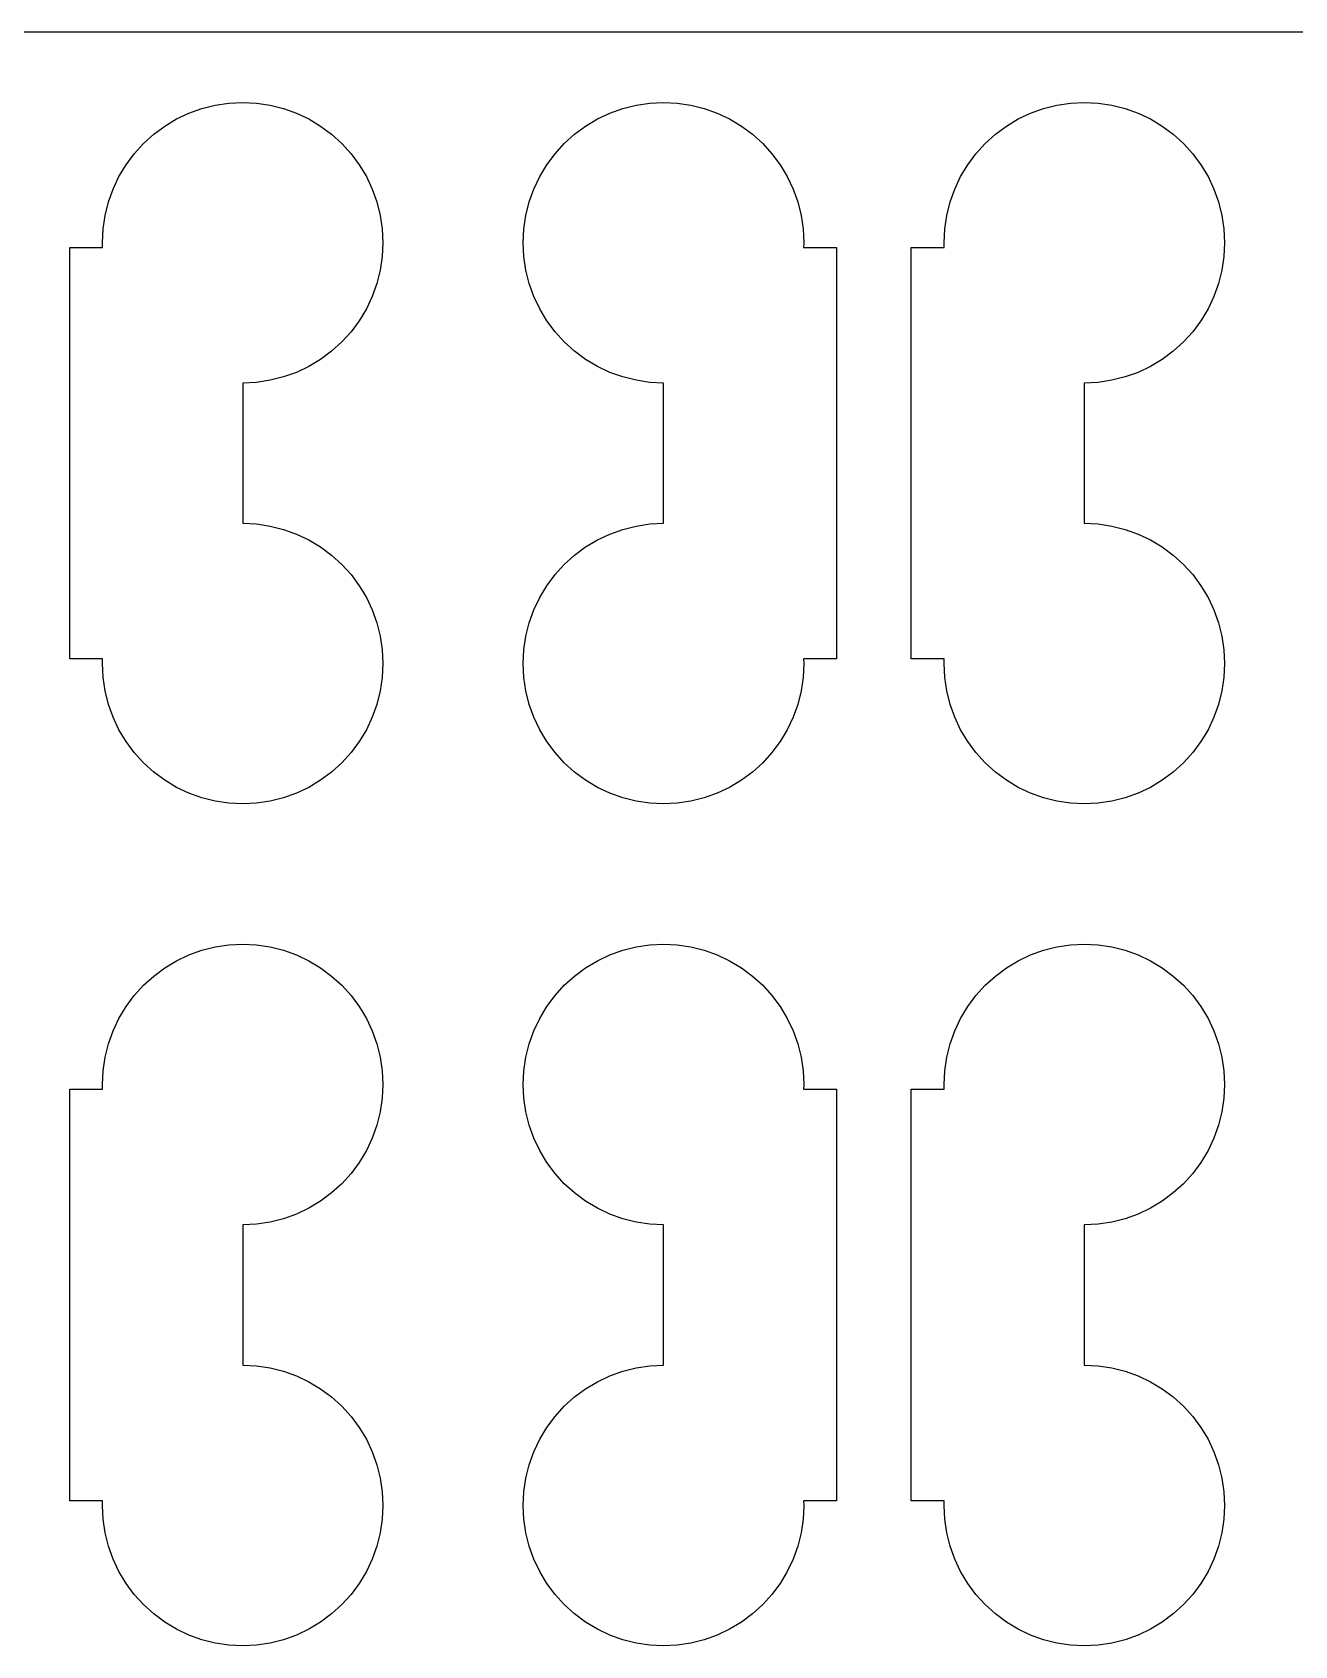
# Model space of a CAD drawing. Header units: metres. Extents: x -4 to 104, y -4 to 68.
# Drawn here: x 9 to 22.5, y 50.25 to 67.5 of the extents above; entities that cross this region are included whole.
import ezdxf

# ---------------------------------------------------------------- set-up
doc = ezdxf.new("R2010")
doc.units = ezdxf.units.M

msp = doc.modelspace()

# ---------------------------------------------------------------- linework, layer by layer
for p, q in [((103.5, 67.5), (-4.5, 67.5)), ((10.5429, 66.5729), (10.676, 66.6358)), ((10.676, 66.6358), (10.8146, 66.6854)), ((10.8146, 66.6854), (10.9574, 66.7212)), ((10.9574, 66.7212), (11.103, 66.7428)), ((11.103, 66.7428), (11.25, 66.75)), ((11.25, 66.75), (11.397, 66.7428)), ((11.397, 66.7428), (11.5426, 66.7212)), ((11.5426, 66.7212), (11.6854, 66.6854)), ((11.6854, 66.6854), (11.824, 66.6358)), ((11.824, 66.6358), (11.9571, 66.5729)), ((15.0429, 66.5729), (15.176, 66.6358)), ((15.176, 66.6358), (15.3146, 66.6854)), ((15.3146, 66.6854), (15.4574, 66.7212)), ((15.4574, 66.7212), (15.603, 66.7428)), ((15.603, 66.7428), (15.75, 66.75)), ((15.75, 66.75), (15.897, 66.7428)), ((15.897, 66.7428), (16.0426, 66.7212)), ((16.0426, 66.7212), (16.1854, 66.6854)), ((16.1854, 66.6854), (16.324, 66.6358)), ((16.324, 66.6358), (16.4571, 66.5729)), ((19.5429, 66.5729), (19.676, 66.6358)), ((19.676, 66.6358), (19.8146, 66.6854)), ((19.8146, 66.6854), (19.9574, 66.7212)), ((19.9574, 66.7212), (20.103, 66.7428)), ((20.103, 66.7428), (20.25, 66.75)), ((20.25, 66.75), (20.397, 66.7428)), ((20.397, 66.7428), (20.5426, 66.7212)), ((20.5426, 66.7212), (20.6854, 66.6854)), ((20.6854, 66.6854), (20.824, 66.6358)), ((20.824, 66.6358), (20.9571, 66.5729)), ((10.2984, 66.4095), (10.4166, 66.4972)), ((10.4166, 66.4972), (10.5429, 66.5729)), ((11.9571, 66.5729), (12.0833, 66.4972)), ((12.0833, 66.4972), (12.2016, 66.4095)), ((14.7984, 66.4095), (14.9167, 66.4972)), ((14.9167, 66.4972), (15.0429, 66.5729)), ((16.4571, 66.5729), (16.5834, 66.4972)), ((16.5834, 66.4972), (16.7016, 66.4095)), ((19.2984, 66.4095), (19.4166, 66.4972)), ((19.4166, 66.4972), (19.5429, 66.5729)), ((20.9571, 66.5729), (21.0833, 66.4972)), ((21.0833, 66.4972), (21.2016, 66.4095)), ((10.0905, 66.2016), (10.1893, 66.3107)), ((10.1893, 66.3107), (10.2984, 66.4095)), ((12.2016, 66.4095), (12.3107, 66.3107)), ((12.3107, 66.3107), (12.4095, 66.2016)), ((14.5905, 66.2016), (14.6893, 66.3107)), ((14.6893, 66.3107), (14.7984, 66.4095)), ((16.7016, 66.4095), (16.8107, 66.3107)), ((16.8107, 66.3107), (16.9095, 66.2016)), ((19.0905, 66.2016), (19.1893, 66.3107)), ((19.1893, 66.3107), (19.2984, 66.4095)), ((21.2016, 66.4095), (21.3107, 66.3107)), ((21.3107, 66.3107), (21.4095, 66.2016)), ((9.92711, 65.9571), (10.0028, 66.0833)), ((10.0028, 66.0833), (10.0905, 66.2016)), ((12.4095, 66.2016), (12.4972, 66.0833)), ((12.4972, 66.0833), (12.5729, 65.9571)), ((14.4271, 65.9571), (14.5028, 66.0833)), ((14.5028, 66.0833), (14.5905, 66.2016)), ((16.9095, 66.2016), (16.9972, 66.0833)), ((16.9972, 66.0833), (17.0729, 65.9571)), ((18.9271, 65.9571), (19.0028, 66.0833)), ((19.0028, 66.0833), (19.0905, 66.2016)), ((21.4095, 66.2016), (21.4972, 66.0833)), ((21.4972, 66.0833), (21.5729, 65.9571)), ((9.86417, 65.824), (9.92711, 65.9571)), ((12.5729, 65.9571), (12.6358, 65.824)), ((14.3642, 65.824), (14.4271, 65.9571)), ((17.0729, 65.9571), (17.1358, 65.824)), ((18.8642, 65.824), (18.9271, 65.9571)), ((21.5729, 65.9571), (21.6358, 65.824)), ((9.81458, 65.6854), (9.86417, 65.824)), ((12.6358, 65.824), (12.6854, 65.6854)), ((14.3146, 65.6854), (14.3642, 65.824)), ((17.1358, 65.824), (17.1854, 65.6854)), ((18.8146, 65.6854), (18.8642, 65.824)), ((21.6358, 65.824), (21.6854, 65.6854)), ((9.77881, 65.5426), (9.81458, 65.6854)), ((12.6854, 65.6854), (12.7212, 65.5426)), ((14.2788, 65.5426), (14.3146, 65.6854)), ((17.1854, 65.6854), (17.2212, 65.5426)), ((18.7788, 65.5426), (18.8146, 65.6854)), ((21.6854, 65.6854), (21.7212, 65.5426)), ((9.75, 65.25), (9.75722, 65.397)), ((9.75722, 65.397), (9.77881, 65.5426)), ((12.7212, 65.5426), (12.7428, 65.397)), ((12.7428, 65.397), (12.75, 65.25)), ((14.25, 65.25), (14.2572, 65.397)), ((14.2572, 65.397), (14.2788, 65.5426)), ((17.2212, 65.5426), (17.2428, 65.397)), ((17.2428, 65.397), (17.25, 65.25)), ((18.75, 65.25), (18.7572, 65.397)), ((18.7572, 65.397), (18.7788, 65.5426)), ((21.7212, 65.5426), (21.7428, 65.397)), ((21.7428, 65.397), (21.75, 65.25)), ((9.75246, 65.2), (9.75, 65.25)), ((12.75, 65.25), (12.7428, 65.103)), ((14.2572, 65.103), (14.25, 65.25)), ((17.25, 65.25), (17.2475, 65.2)), ((18.7525, 65.2), (18.75, 65.25)), ((21.75, 65.25), (21.7428, 65.103)), ((9.39999, 60.8), (9.39999, 65.2)), ((9.39999, 65.2), (9.75246, 65.2)), ((12.7428, 65.103), (12.7212, 64.9574)), ((14.2788, 64.9574), (14.2572, 65.103)), ((17.2475, 65.2), (17.6, 65.2)), ((17.6, 65.2), (17.6, 60.8)), ((18.4, 60.8), (18.4, 65.2)), ((18.4, 65.2), (18.7525, 65.2)), ((21.7428, 65.103), (21.7212, 64.9574)), ((12.7212, 64.9574), (12.6854, 64.8146)), ((14.3146, 64.8146), (14.2788, 64.9574)), ((21.7212, 64.9574), (21.6854, 64.8146)), ((12.6854, 64.8146), (12.6358, 64.676)), ((14.3642, 64.676), (14.3146, 64.8146)), ((21.6854, 64.8146), (21.6358, 64.676)), ((12.5729, 64.5429), (12.4972, 64.4166)), ((12.6358, 64.676), (12.5729, 64.5429)), ((14.4271, 64.5429), (14.3642, 64.676)), ((14.5028, 64.4166), (14.4271, 64.5429)), ((21.5729, 64.5429), (21.4972, 64.4166)), ((21.6358, 64.676), (21.5729, 64.5429)), ((12.4972, 64.4166), (12.4095, 64.2984)), ((14.5905, 64.2984), (14.5028, 64.4166)), ((21.4972, 64.4166), (21.4095, 64.2984)), ((12.3107, 64.1893), (12.2016, 64.0905)), ((12.4095, 64.2984), (12.3107, 64.1893)), ((14.6893, 64.1893), (14.5905, 64.2984)), ((14.7984, 64.0905), (14.6893, 64.1893)), ((21.3107, 64.1893), (21.2016, 64.0905)), ((21.4095, 64.2984), (21.3107, 64.1893)), ((12.0833, 64.0028), (11.9571, 63.9271)), ((12.2016, 64.0905), (12.0833, 64.0028)), ((14.9167, 64.0028), (14.7984, 64.0905)), ((15.0429, 63.9271), (14.9167, 64.0028)), ((21.0833, 64.0028), (20.9571, 63.9271)), ((21.2016, 64.0905), (21.0833, 64.0028)), ((11.824, 63.8642), (11.6854, 63.8146)), ((11.9571, 63.9271), (11.824, 63.8642)), ((15.176, 63.8642), (15.0429, 63.9271)), ((15.3146, 63.8146), (15.176, 63.8642)), ((20.824, 63.8642), (20.6854, 63.8146)), ((20.9571, 63.9271), (20.824, 63.8642)), ((11.397, 63.7572), (11.25, 63.75)), ((11.25, 63.75), (11.25, 62.25)), ((11.5426, 63.7788), (11.397, 63.7572)), ((11.6854, 63.8146), (11.5426, 63.7788)), ((15.4574, 63.7788), (15.3146, 63.8146)), ((15.603, 63.7572), (15.4574, 63.7788)), ((15.75, 63.75), (15.603, 63.7572)), ((15.75, 62.25), (15.75, 63.75)), ((20.397, 63.7572), (20.25, 63.75)), ((20.25, 63.75), (20.25, 62.25)), ((20.5426, 63.7788), (20.397, 63.7572)), ((20.6854, 63.8146), (20.5426, 63.7788)), ((11.25, 62.25), (11.397, 62.2428)), ((11.397, 62.2428), (11.5426, 62.2212)), ((11.5426, 62.2212), (11.6854, 62.1854)), ((11.6854, 62.1854), (11.824, 62.1358)), ((11.824, 62.1358), (11.9571, 62.0729)), ((15.0429, 62.0729), (15.176, 62.1358)), ((15.176, 62.1358), (15.3146, 62.1854)), ((15.3146, 62.1854), (15.4574, 62.2212)), ((15.4574, 62.2212), (15.603, 62.2428)), ((15.603, 62.2428), (15.75, 62.25)), ((20.25, 62.25), (20.397, 62.2428)), ((20.397, 62.2428), (20.5426, 62.2212)), ((20.5426, 62.2212), (20.6854, 62.1854)), ((20.6854, 62.1854), (20.824, 62.1358)), ((20.824, 62.1358), (20.9571, 62.0729)), ((11.9571, 62.0729), (12.0833, 61.9972)), ((12.0833, 61.9972), (12.2016, 61.9095)), ((14.7984, 61.9095), (14.9167, 61.9972)), ((14.9167, 61.9972), (15.0429, 62.0729)), ((20.9571, 62.0729), (21.0833, 61.9972)), ((21.0833, 61.9972), (21.2016, 61.9095)), ((12.2016, 61.9095), (12.3107, 61.8107)), ((12.3107, 61.8107), (12.4095, 61.7016)), ((14.5905, 61.7016), (14.6893, 61.8107)), ((14.6893, 61.8107), (14.7984, 61.9095)), ((21.2016, 61.9095), (21.3107, 61.8107)), ((21.3107, 61.8107), (21.4095, 61.7016)), ((12.4095, 61.7016), (12.4972, 61.5834)), ((12.4972, 61.5834), (12.5729, 61.4571)), ((14.4271, 61.4571), (14.5028, 61.5834)), ((14.5028, 61.5834), (14.5905, 61.7016)), ((21.4095, 61.7016), (21.4972, 61.5834)), ((21.4972, 61.5834), (21.5729, 61.4571)), ((12.5729, 61.4571), (12.6358, 61.324)), ((14.3642, 61.324), (14.4271, 61.4571)), ((21.5729, 61.4571), (21.6358, 61.324)), ((12.6358, 61.324), (12.6854, 61.1854)), ((14.3146, 61.1854), (14.3642, 61.324)), ((21.6358, 61.324), (21.6854, 61.1854)), ((12.6854, 61.1854), (12.7212, 61.0426)), ((14.2788, 61.0426), (14.3146, 61.1854)), ((21.6854, 61.1854), (21.7212, 61.0426)), ((12.7212, 61.0426), (12.7428, 60.897)), ((12.7428, 60.897), (12.75, 60.75)), ((14.25, 60.75), (14.2572, 60.897)), ((14.2572, 60.897), (14.2788, 61.0426)), ((21.7212, 61.0426), (21.7428, 60.897)), ((21.7428, 60.897), (21.75, 60.75)), ((9.75246, 60.8), (9.39999, 60.8)), ((9.75, 60.75), (9.75246, 60.8)), ((9.75722, 60.603), (9.75, 60.75)), ((12.75, 60.75), (12.7428, 60.603)), ((14.2572, 60.603), (14.25, 60.75)), ((17.25, 60.75), (17.2428, 60.603)), ((17.6, 60.8), (17.2475, 60.8)), ((17.2475, 60.8), (17.25, 60.75)), ((18.7525, 60.8), (18.4, 60.8)), ((18.75, 60.75), (18.7525, 60.8)), ((18.7572, 60.603), (18.75, 60.75)), ((21.75, 60.75), (21.7428, 60.603)), ((9.77881, 60.4574), (9.75722, 60.603)), ((12.7428, 60.603), (12.7212, 60.4574)), ((14.2788, 60.4574), (14.2572, 60.603)), ((17.2428, 60.603), (17.2212, 60.4574)), ((18.7788, 60.4574), (18.7572, 60.603)), ((21.7428, 60.603), (21.7212, 60.4574)), ((9.81458, 60.3146), (9.77881, 60.4574)), ((12.7212, 60.4574), (12.6854, 60.3146)), ((14.3146, 60.3146), (14.2788, 60.4574)), ((17.2212, 60.4574), (17.1854, 60.3146)), ((18.8146, 60.3146), (18.7788, 60.4574)), ((21.7212, 60.4574), (21.6854, 60.3146)), ((9.86417, 60.176), (9.81458, 60.3146)), ((12.6854, 60.3146), (12.6358, 60.176)), ((14.3642, 60.176), (14.3146, 60.3146)), ((17.1854, 60.3146), (17.1358, 60.176)), ((18.8642, 60.176), (18.8146, 60.3146)), ((21.6854, 60.3146), (21.6358, 60.176)), ((9.92711, 60.0429), (9.86417, 60.176)), ((10.0028, 59.9167), (9.92711, 60.0429)), ((12.5729, 60.0429), (12.4972, 59.9167)), ((12.6358, 60.176), (12.5729, 60.0429)), ((14.4271, 60.0429), (14.3642, 60.176)), ((14.5028, 59.9167), (14.4271, 60.0429)), ((17.0729, 60.0429), (16.9972, 59.9167)), ((17.1358, 60.176), (17.0729, 60.0429)), ((18.9271, 60.0429), (18.8642, 60.176)), ((19.0028, 59.9167), (18.9271, 60.0429)), ((21.5729, 60.0429), (21.4972, 59.9167)), ((21.6358, 60.176), (21.5729, 60.0429)), ((10.0905, 59.7984), (10.0028, 59.9167)), ((12.4972, 59.9167), (12.4095, 59.7984)), ((14.5905, 59.7984), (14.5028, 59.9167)), ((16.9972, 59.9167), (16.9095, 59.7984)), ((19.0905, 59.7984), (19.0028, 59.9167)), ((21.4972, 59.9167), (21.4095, 59.7984)), ((10.1893, 59.6893), (10.0905, 59.7984)), ((10.2984, 59.5905), (10.1893, 59.6893)), ((12.3107, 59.6893), (12.2016, 59.5905)), ((12.4095, 59.7984), (12.3107, 59.6893)), ((14.6893, 59.6893), (14.5905, 59.7984)), ((14.7984, 59.5905), (14.6893, 59.6893)), ((16.8107, 59.6893), (16.7016, 59.5905)), ((16.9095, 59.7984), (16.8107, 59.6893)), ((19.1893, 59.6893), (19.0905, 59.7984)), ((19.2984, 59.5905), (19.1893, 59.6893)), ((21.3107, 59.6893), (21.2016, 59.5905)), ((21.4095, 59.7984), (21.3107, 59.6893)), ((10.4166, 59.5028), (10.2984, 59.5905)), ((12.2016, 59.5905), (12.0833, 59.5028)), ((14.9167, 59.5028), (14.7984, 59.5905)), ((16.7016, 59.5905), (16.5834, 59.5028)), ((19.4166, 59.5028), (19.2984, 59.5905)), ((21.2016, 59.5905), (21.0833, 59.5028)), ((10.5429, 59.4271), (10.4166, 59.5028)), ((10.676, 59.3642), (10.5429, 59.4271)), ((10.8146, 59.3146), (10.676, 59.3642)), ((11.824, 59.3642), (11.6854, 59.3146)), ((11.9571, 59.4271), (11.824, 59.3642)), ((12.0833, 59.5028), (11.9571, 59.4271)), ((15.0429, 59.4271), (14.9167, 59.5028)), ((15.176, 59.3642), (15.0429, 59.4271)), ((15.3146, 59.3146), (15.176, 59.3642)), ((16.324, 59.3642), (16.1854, 59.3146)), ((16.4571, 59.4271), (16.324, 59.3642)), ((16.5834, 59.5028), (16.4571, 59.4271)), ((19.5429, 59.4271), (19.4166, 59.5028)), ((19.676, 59.3642), (19.5429, 59.4271)), ((19.8146, 59.3146), (19.676, 59.3642)), ((20.824, 59.3642), (20.6854, 59.3146)), ((20.9571, 59.4271), (20.824, 59.3642)), ((21.0833, 59.5028), (20.9571, 59.4271)), ((10.9574, 59.2788), (10.8146, 59.3146)), ((11.103, 59.2572), (10.9574, 59.2788)), ((11.25, 59.25), (11.103, 59.2572)), ((11.397, 59.2572), (11.25, 59.25)), ((11.5426, 59.2788), (11.397, 59.2572)), ((11.6854, 59.3146), (11.5426, 59.2788)), ((15.4574, 59.2788), (15.3146, 59.3146)), ((15.603, 59.2572), (15.4574, 59.2788)), ((15.75, 59.25), (15.603, 59.2572)), ((15.897, 59.2572), (15.75, 59.25)), ((16.0426, 59.2788), (15.897, 59.2572)), ((16.1854, 59.3146), (16.0426, 59.2788)), ((19.9574, 59.2788), (19.8146, 59.3146)), ((20.103, 59.2572), (19.9574, 59.2788)), ((20.25, 59.25), (20.103, 59.2572)), ((20.397, 59.2572), (20.25, 59.25)), ((20.5426, 59.2788), (20.397, 59.2572)), ((20.6854, 59.3146), (20.5426, 59.2788)), ((10.5429, 57.5729), (10.676, 57.6358)), ((10.676, 57.6358), (10.8146, 57.6854)), ((10.8146, 57.6854), (10.9574, 57.7212)), ((10.9574, 57.7212), (11.103, 57.7428)), ((11.103, 57.7428), (11.25, 57.75)), ((11.25, 57.75), (11.397, 57.7428)), ((11.397, 57.7428), (11.5426, 57.7212)), ((11.5426, 57.7212), (11.6854, 57.6854)), ((11.6854, 57.6854), (11.824, 57.6358)), ((11.824, 57.6358), (11.9571, 57.5729)), ((15.0429, 57.5729), (15.176, 57.6358)), ((15.176, 57.6358), (15.3146, 57.6854)), ((15.3146, 57.6854), (15.4574, 57.7212)), ((15.4574, 57.7212), (15.603, 57.7428)), ((15.603, 57.7428), (15.75, 57.75)), ((15.75, 57.75), (15.897, 57.7428)), ((15.897, 57.7428), (16.0426, 57.7212)), ((16.0426, 57.7212), (16.1854, 57.6854)), ((16.1854, 57.6854), (16.324, 57.6358)), ((16.324, 57.6358), (16.4571, 57.5729)), ((19.5429, 57.5729), (19.676, 57.6358)), ((19.676, 57.6358), (19.8146, 57.6854)), ((19.8146, 57.6854), (19.9574, 57.7212)), ((19.9574, 57.7212), (20.103, 57.7428)), ((20.103, 57.7428), (20.25, 57.75)), ((20.25, 57.75), (20.397, 57.7428)), ((20.397, 57.7428), (20.5426, 57.7212)), ((20.5426, 57.7212), (20.6854, 57.6854)), ((20.6854, 57.6854), (20.824, 57.6358)), ((20.824, 57.6358), (20.9571, 57.5729)), ((10.2984, 57.4095), (10.4166, 57.4972)), ((10.4166, 57.4972), (10.5429, 57.5729)), ((11.9571, 57.5729), (12.0833, 57.4972)), ((12.0833, 57.4972), (12.2016, 57.4095)), ((14.7984, 57.4095), (14.9167, 57.4972)), ((14.9167, 57.4972), (15.0429, 57.5729)), ((16.4571, 57.5729), (16.5834, 57.4972)), ((16.5834, 57.4972), (16.7016, 57.4095)), ((19.2984, 57.4095), (19.4166, 57.4972)), ((19.4166, 57.4972), (19.5429, 57.5729)), ((20.9571, 57.5729), (21.0833, 57.4972)), ((21.0833, 57.4972), (21.2016, 57.4095)), ((10.0905, 57.2016), (10.1893, 57.3107)), ((10.1893, 57.3107), (10.2984, 57.4095)), ((12.2016, 57.4095), (12.3107, 57.3107)), ((12.3107, 57.3107), (12.4095, 57.2016)), ((14.5905, 57.2016), (14.6893, 57.3107)), ((14.6893, 57.3107), (14.7984, 57.4095)), ((16.7016, 57.4095), (16.8107, 57.3107)), ((16.8107, 57.3107), (16.9095, 57.2016)), ((19.0905, 57.2016), (19.1893, 57.3107)), ((19.1893, 57.3107), (19.2984, 57.4095)), ((21.2016, 57.4095), (21.3107, 57.3107)), ((21.3107, 57.3107), (21.4095, 57.2016)), ((10.0028, 57.0833), (10.0905, 57.2016)), ((12.4095, 57.2016), (12.4972, 57.0833)), ((14.5028, 57.0833), (14.5905, 57.2016)), ((16.9095, 57.2016), (16.9972, 57.0833)), ((19.0028, 57.0833), (19.0905, 57.2016)), ((21.4095, 57.2016), (21.4972, 57.0833)), ((9.86417, 56.824), (9.92711, 56.9571)), ((9.92711, 56.9571), (10.0028, 57.0833)), ((12.4972, 57.0833), (12.5729, 56.9571)), ((12.5729, 56.9571), (12.6358, 56.824)), ((14.3642, 56.824), (14.4271, 56.9571)), ((14.4271, 56.9571), (14.5028, 57.0833)), ((16.9972, 57.0833), (17.0729, 56.9571)), ((17.0729, 56.9571), (17.1358, 56.824)), ((18.8642, 56.824), (18.9271, 56.9571)), ((18.9271, 56.9571), (19.0028, 57.0833)), ((21.4972, 57.0833), (21.5729, 56.9571)), ((21.5729, 56.9571), (21.6358, 56.824)), ((9.81458, 56.6854), (9.86417, 56.824)), ((12.6358, 56.824), (12.6854, 56.6854)), ((14.3146, 56.6854), (14.3642, 56.824)), ((17.1358, 56.824), (17.1854, 56.6854)), ((18.8146, 56.6854), (18.8642, 56.824)), ((21.6358, 56.824), (21.6854, 56.6854)), ((9.77881, 56.5426), (9.81458, 56.6854)), ((12.6854, 56.6854), (12.7212, 56.5426)), ((14.2788, 56.5426), (14.3146, 56.6854)), ((17.1854, 56.6854), (17.2212, 56.5426)), ((18.7788, 56.5426), (18.8146, 56.6854)), ((21.6854, 56.6854), (21.7212, 56.5426)), ((9.75722, 56.397), (9.77881, 56.5426)), ((12.7212, 56.5426), (12.7428, 56.397)), ((14.2572, 56.397), (14.2788, 56.5426)), ((17.2212, 56.5426), (17.2428, 56.397)), ((18.7572, 56.397), (18.7788, 56.5426)), ((21.7212, 56.5426), (21.7428, 56.397)), ((9.75, 56.25), (9.75722, 56.397)), ((9.75246, 56.2), (9.75, 56.25)), ((12.7428, 56.397), (12.75, 56.25)), ((12.75, 56.25), (12.7428, 56.103)), ((14.25, 56.25), (14.2572, 56.397)), ((14.2572, 56.103), (14.25, 56.25)), ((17.2428, 56.397), (17.25, 56.25)), ((17.25, 56.25), (17.2475, 56.2)), ((18.75, 56.25), (18.7572, 56.397)), ((18.7525, 56.2), (18.75, 56.25)), ((21.7428, 56.397), (21.75, 56.25)), ((21.75, 56.25), (21.7428, 56.103)), ((9.39999, 51.8), (9.39999, 56.2)), ((9.39999, 56.2), (9.75246, 56.2)), ((12.7428, 56.103), (12.7212, 55.9574)), ((14.2788, 55.9574), (14.2572, 56.103)), ((17.2475, 56.2), (17.6, 56.2)), ((17.6, 56.2), (17.6, 51.8)), ((18.4, 51.8), (18.4, 56.2)), ((18.4, 56.2), (18.7525, 56.2)), ((21.7428, 56.103), (21.7212, 55.9574)), ((12.7212, 55.9574), (12.6854, 55.8146)), ((14.3146, 55.8146), (14.2788, 55.9574)), ((21.7212, 55.9574), (21.6854, 55.8146)), ((12.6854, 55.8146), (12.6358, 55.676)), ((14.3642, 55.676), (14.3146, 55.8146)), ((21.6854, 55.8146), (21.6358, 55.676)), ((12.6358, 55.676), (12.5729, 55.5429)), ((14.4271, 55.5429), (14.3642, 55.676)), ((21.6358, 55.676), (21.5729, 55.5429)), ((12.4972, 55.4166), (12.4095, 55.2984)), ((12.5729, 55.5429), (12.4972, 55.4166)), ((14.5028, 55.4166), (14.4271, 55.5429)), ((14.5905, 55.2984), (14.5028, 55.4166)), ((21.4972, 55.4166), (21.4095, 55.2984)), ((21.5729, 55.5429), (21.4972, 55.4166)), ((12.4095, 55.2984), (12.3107, 55.1893)), ((14.6893, 55.1893), (14.5905, 55.2984)), ((21.4095, 55.2984), (21.3107, 55.1893)), ((12.2016, 55.0905), (12.0833, 55.0028)), ((12.3107, 55.1893), (12.2016, 55.0905)), ((14.7984, 55.0905), (14.6893, 55.1893)), ((14.9167, 55.0028), (14.7984, 55.0905)), ((21.2016, 55.0905), (21.0833, 55.0028)), ((21.3107, 55.1893), (21.2016, 55.0905)), ((11.824, 54.8642), (11.6854, 54.8146)), ((11.9571, 54.9271), (11.824, 54.8642)), ((12.0833, 55.0028), (11.9571, 54.9271)), ((15.0429, 54.9271), (14.9167, 55.0028)), ((15.176, 54.8642), (15.0429, 54.9271)), ((15.3146, 54.8146), (15.176, 54.8642)), ((20.824, 54.8642), (20.6854, 54.8146)), ((20.9571, 54.9271), (20.824, 54.8642)), ((21.0833, 55.0028), (20.9571, 54.9271)), ((11.397, 54.7572), (11.25, 54.75)), ((11.25, 54.75), (11.25, 53.25)), ((11.5426, 54.7788), (11.397, 54.7572)), ((11.6854, 54.8146), (11.5426, 54.7788)), ((15.4574, 54.7788), (15.3146, 54.8146)), ((15.603, 54.7572), (15.4574, 54.7788)), ((15.75, 54.75), (15.603, 54.7572)), ((15.75, 53.25), (15.75, 54.75)), ((20.397, 54.7572), (20.25, 54.75)), ((20.25, 54.75), (20.25, 53.25)), ((20.5426, 54.7788), (20.397, 54.7572)), ((20.6854, 54.8146), (20.5426, 54.7788)), ((11.25, 53.25), (11.397, 53.2428)), ((11.397, 53.2428), (11.5426, 53.2212)), ((11.5426, 53.2212), (11.6854, 53.1854)), ((11.6854, 53.1854), (11.824, 53.1358)), ((11.824, 53.1358), (11.9571, 53.0729)), ((15.0429, 53.0729), (15.176, 53.1358)), ((15.176, 53.1358), (15.3146, 53.1854)), ((15.3146, 53.1854), (15.4574, 53.2212)), ((15.4574, 53.2212), (15.603, 53.2428)), ((15.603, 53.2428), (15.75, 53.25)), ((20.25, 53.25), (20.397, 53.2428)), ((20.397, 53.2428), (20.5426, 53.2212)), ((20.5426, 53.2212), (20.6854, 53.1854)), ((20.6854, 53.1854), (20.824, 53.1358)), ((20.824, 53.1358), (20.9571, 53.0729)), ((11.9571, 53.0729), (12.0833, 52.9972)), ((12.0833, 52.9972), (12.2016, 52.9095)), ((14.7984, 52.9095), (14.9167, 52.9972)), ((14.9167, 52.9972), (15.0429, 53.0729)), ((20.9571, 53.0729), (21.0833, 52.9972)), ((21.0833, 52.9972), (21.2016, 52.9095)), ((12.2016, 52.9095), (12.3107, 52.8107)), ((12.3107, 52.8107), (12.4095, 52.7016)), ((14.5905, 52.7016), (14.6893, 52.8107)), ((14.6893, 52.8107), (14.7984, 52.9095)), ((21.2016, 52.9095), (21.3107, 52.8107)), ((21.3107, 52.8107), (21.4095, 52.7016)), ((12.4095, 52.7016), (12.4972, 52.5834)), ((14.5028, 52.5834), (14.5905, 52.7016)), ((21.4095, 52.7016), (21.4972, 52.5834)), ((12.4972, 52.5834), (12.5729, 52.4571)), ((12.5729, 52.4571), (12.6358, 52.324)), ((14.3642, 52.324), (14.4271, 52.4571)), ((14.4271, 52.4571), (14.5028, 52.5834)), ((21.4972, 52.5834), (21.5729, 52.4571)), ((21.5729, 52.4571), (21.6358, 52.324)), ((12.6358, 52.324), (12.6854, 52.1854)), ((14.3146, 52.1854), (14.3642, 52.324)), ((21.6358, 52.324), (21.6854, 52.1854)), ((12.6854, 52.1854), (12.7212, 52.0426)), ((14.2788, 52.0426), (14.3146, 52.1854)), ((21.6854, 52.1854), (21.7212, 52.0426)), ((12.7212, 52.0426), (12.7428, 51.897)), ((14.2572, 51.897), (14.2788, 52.0426)), ((21.7212, 52.0426), (21.7428, 51.897)), ((9.75246, 51.8), (9.39999, 51.8)), ((9.75, 51.75), (9.75246, 51.8)), ((9.75722, 51.603), (9.75, 51.75)), ((12.7428, 51.897), (12.75, 51.75)), ((12.75, 51.75), (12.7428, 51.603)), ((14.25, 51.75), (14.2572, 51.897)), ((14.2572, 51.603), (14.25, 51.75)), ((17.25, 51.75), (17.2428, 51.603)), ((17.6, 51.8), (17.2475, 51.8)), ((17.2475, 51.8), (17.25, 51.75)), ((18.7525, 51.8), (18.4, 51.8)), ((18.75, 51.75), (18.7525, 51.8)), ((18.7572, 51.603), (18.75, 51.75)), ((21.7428, 51.897), (21.75, 51.75)), ((21.75, 51.75), (21.7428, 51.603)), ((9.77881, 51.4574), (9.75722, 51.603)), ((12.7428, 51.603), (12.7212, 51.4574)), ((14.2788, 51.4574), (14.2572, 51.603)), ((17.2428, 51.603), (17.2212, 51.4574)), ((18.7788, 51.4574), (18.7572, 51.603)), ((21.7428, 51.603), (21.7212, 51.4574)), ((9.81458, 51.3146), (9.77881, 51.4574)), ((12.7212, 51.4574), (12.6854, 51.3146)), ((14.3146, 51.3146), (14.2788, 51.4574)), ((17.2212, 51.4574), (17.1854, 51.3146)), ((18.8146, 51.3146), (18.7788, 51.4574)), ((21.7212, 51.4574), (21.6854, 51.3146)), ((9.86417, 51.176), (9.81458, 51.3146)), ((12.6854, 51.3146), (12.6358, 51.176)), ((14.3642, 51.176), (14.3146, 51.3146)), ((17.1854, 51.3146), (17.1358, 51.176)), ((18.8642, 51.176), (18.8146, 51.3146)), ((21.6854, 51.3146), (21.6358, 51.176)), ((9.92711, 51.0429), (9.86417, 51.176)), ((12.6358, 51.176), (12.5729, 51.0429)), ((14.4271, 51.0429), (14.3642, 51.176)), ((17.1358, 51.176), (17.0729, 51.0429)), ((18.9271, 51.0429), (18.8642, 51.176)), ((21.6358, 51.176), (21.5729, 51.0429)), ((10.0028, 50.9167), (9.92711, 51.0429)), ((10.0905, 50.7984), (10.0028, 50.9167)), ((12.4972, 50.9167), (12.4095, 50.7984)), ((12.5729, 51.0429), (12.4972, 50.9167)), ((14.5028, 50.9167), (14.4271, 51.0429)), ((14.5905, 50.7984), (14.5028, 50.9167)), ((16.9972, 50.9167), (16.9095, 50.7984)), ((17.0729, 51.0429), (16.9972, 50.9167)), ((19.0028, 50.9167), (18.9271, 51.0429)), ((19.0905, 50.7984), (19.0028, 50.9167)), ((21.4972, 50.9167), (21.4095, 50.7984)), ((21.5729, 51.0429), (21.4972, 50.9167)), ((10.1893, 50.6893), (10.0905, 50.7984)), ((12.4095, 50.7984), (12.3107, 50.6893)), ((14.6893, 50.6893), (14.5905, 50.7984)), ((16.9095, 50.7984), (16.8107, 50.6893)), ((19.1893, 50.6893), (19.0905, 50.7984)), ((21.4095, 50.7984), (21.3107, 50.6893)), ((10.2984, 50.5905), (10.1893, 50.6893)), ((10.4166, 50.5028), (10.2984, 50.5905)), ((12.2016, 50.5905), (12.0833, 50.5028)), ((12.3107, 50.6893), (12.2016, 50.5905)), ((14.7984, 50.5905), (14.6893, 50.6893)), ((14.9167, 50.5028), (14.7984, 50.5905)), ((16.7016, 50.5905), (16.5834, 50.5028)), ((16.8107, 50.6893), (16.7016, 50.5905)), ((19.2984, 50.5905), (19.1893, 50.6893)), ((19.4166, 50.5028), (19.2984, 50.5905)), ((21.2016, 50.5905), (21.0833, 50.5028)), ((21.3107, 50.6893), (21.2016, 50.5905)), ((10.5429, 50.4271), (10.4166, 50.5028)), ((10.676, 50.3642), (10.5429, 50.4271)), ((11.9571, 50.4271), (11.824, 50.3642)), ((12.0833, 50.5028), (11.9571, 50.4271)), ((15.0429, 50.4271), (14.9167, 50.5028)), ((15.176, 50.3642), (15.0429, 50.4271)), ((16.4571, 50.4271), (16.324, 50.3642)), ((16.5834, 50.5028), (16.4571, 50.4271)), ((19.5429, 50.4271), (19.4166, 50.5028)), ((19.676, 50.3642), (19.5429, 50.4271)), ((20.9571, 50.4271), (20.824, 50.3642)), ((21.0833, 50.5028), (20.9571, 50.4271)), ((10.8146, 50.3146), (10.676, 50.3642)), ((10.9574, 50.2788), (10.8146, 50.3146)), ((11.103, 50.2572), (10.9574, 50.2788)), ((11.25, 50.25), (11.103, 50.2572)), ((11.397, 50.2572), (11.25, 50.25)), ((11.5426, 50.2788), (11.397, 50.2572)), ((11.6854, 50.3146), (11.5426, 50.2788)), ((11.824, 50.3642), (11.6854, 50.3146)), ((15.3146, 50.3146), (15.176, 50.3642)), ((15.4574, 50.2788), (15.3146, 50.3146)), ((15.603, 50.2572), (15.4574, 50.2788)), ((15.75, 50.25), (15.603, 50.2572)), ((15.897, 50.2572), (15.75, 50.25)), ((16.0426, 50.2788), (15.897, 50.2572)), ((16.1854, 50.3146), (16.0426, 50.2788)), ((16.324, 50.3642), (16.1854, 50.3146)), ((19.8146, 50.3146), (19.676, 50.3642)), ((19.9574, 50.2788), (19.8146, 50.3146)), ((20.103, 50.2572), (19.9574, 50.2788)), ((20.25, 50.25), (20.103, 50.2572)), ((20.397, 50.2572), (20.25, 50.25)), ((20.5426, 50.2788), (20.397, 50.2572)), ((20.6854, 50.3146), (20.5426, 50.2788)), ((20.824, 50.3642), (20.6854, 50.3146))]:
    msp.add_line(p, q)

doc.saveas('drawing.dxf')
